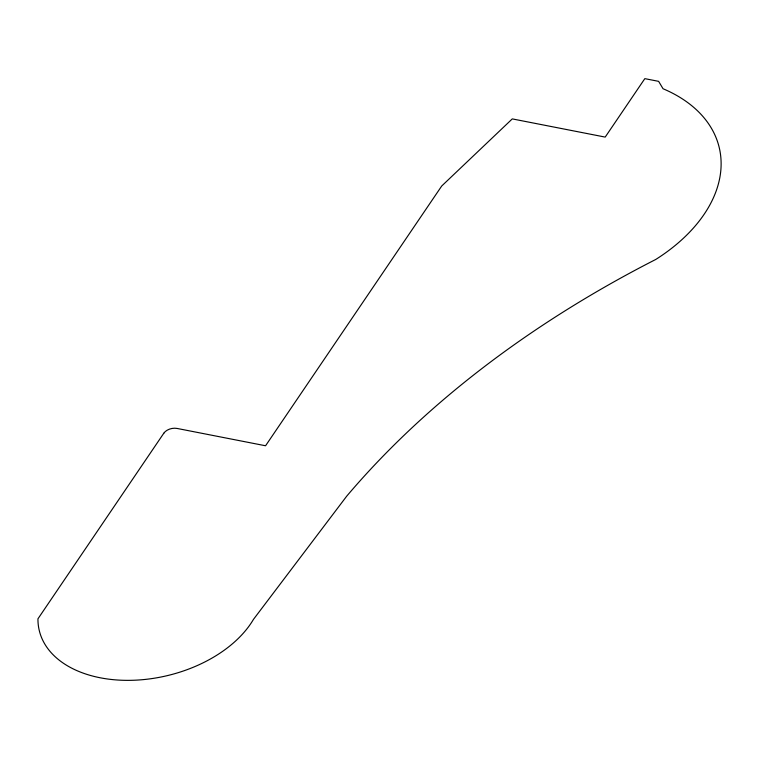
<?xml version="1.0" encoding="UTF-8"?>
<svg xmlns="http://www.w3.org/2000/svg" width="759" height="759" viewBox="0 0 759 759"><rect width="100%" height="100%" fill="white"/><g stroke="black" fill="none" stroke-linecap="round" stroke-linejoin="round"><path stroke-width="1.14" d="M163.821 433.199L37.95 618.822A114.068 73.623 -13.4 0 0 127.36 680.358A114.068 73.623 -13.4 0 0 253.44 619.42L346.692 496.187A889.263 573.984 -13.4 0 1 655.729 259.474A165.035 106.526 -13.4 0 0 663.043 88.737L658.622 81.346L644.827 78.642L605.198 137.094L512.278 118.897L441.719 186.002L265.565 445.77L177.075 428.437A10.047 6.48 -13.4 0 0 163.821 433.199"/></g></svg>
